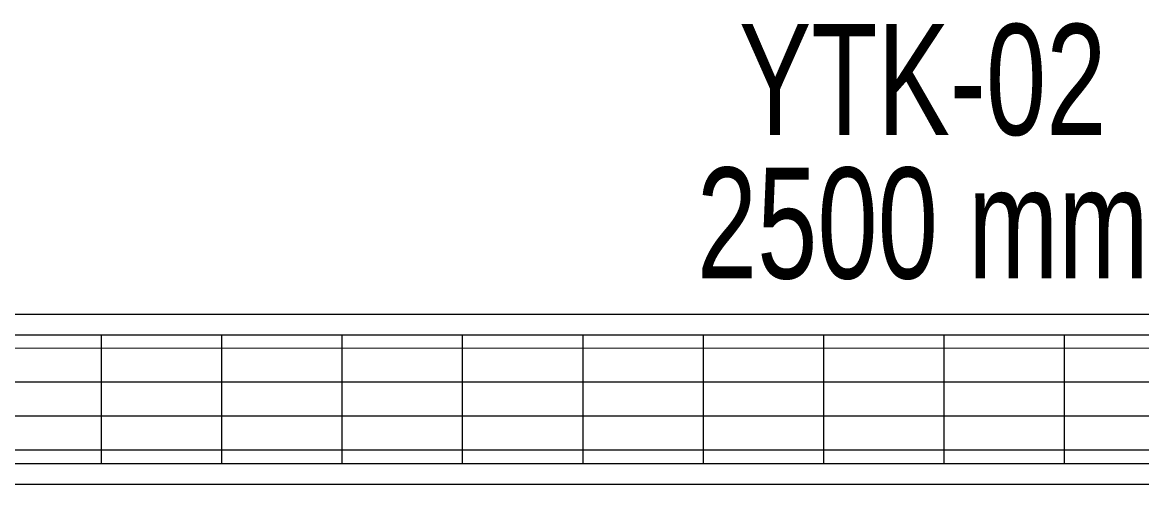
# Model space of a CAD drawing. Extents: x -1457 to 23780, y -2071 to 4205.
# Drawn here: x 4143.8 to 4275, y 367 to 421.2 of the extents above; entities that cross this region are included whole.
import ezdxf
from ezdxf.enums import TextEntityAlignment as Align

# ---------------------------------------------------------------- set-up
doc = ezdxf.new("R2010")
doc.units = 0
doc.header["$MEASUREMENT"] = 0
doc.layers.get('0').update_dxf_attribs({"color": 9, "lineweight": 9})
doc.layers.add('T-KONVEKTOR', color=220, linetype='Continuous', lineweight=9)
doc.layers.add('T-KONVEKTOR-TEXT', color=241, linetype='Continuous', lineweight=9)
doc.styles.add('LUCIDASANS', font='arial.ttf', dxfattribs={"width": 0.8})

# ---------------------------------------------------------------- blocks, each defined once
blk = doc.blocks.new('A$C4B7F52E3')
for p, q in [((250, 89.48), (0, 89.47)), ((250, 89.47), (0, 89.48)), ((0, 69.47), (250, 69.47))]:
    blk.add_line(p, q)
at = {"color": 252, "linetype": 'Continuous'}
for p, q in [((30.73, 71.95), (30.72, 86.99)), ((44.85, 71.95), (44.84, 86.99)), ((58.96, 71.95), (58.96, 86.99)), ((73.08, 71.95), (73.08, 86.99)), ((87.2, 71.95), (87.2, 86.99)), ((101.32, 71.95), (101.32, 86.99)), ((115.44, 71.95), (115.44, 86.99)), ((129.56, 71.95), (129.56, 86.99)), ((143.68, 71.95), (143.68, 86.98))]:
    blk.add_line(p, q, dxfattribs=at)
at = {"color": 252}
for p, q in [((199.29, 85.44), (2.49, 85.42)), ((196.99, 81.46), (2.49, 81.45)), ((194.68, 77.48), (2.49, 77.47)), ((192.38, 73.51), (2.49, 73.49))]:
    blk.add_line(p, q, dxfattribs=at)
blk.add_lwpolyline([(247.51, 86.99), (247.51, 71.95), (2.49, 71.95), (2.49, 86.99)], close=True)

msp = doc.modelspace()

# ---------------------------------------------------------------- block references
at = {"layer": 'T-KONVEKTOR', "xscale": -1, "rotation": 180}
msp.add_blockref('A$C4B7F52E3', (4122.25, 456.48), dxfattribs=at)

# ---------------------------------------------------------------- texts
at = {"layer": 'T-KONVEKTOR-TEXT', "ltscale": 0.5, "style": 'LUCIDASANS', "width": 0.7}
for s, p in [('YTK-02', (4249.33, 414.51)), ('2500 mm', (4249.33, 397.68))]:
    msp.add_text(s, height=13, dxfattribs=at).set_placement(p, align=Align.MIDDLE)

doc.saveas('drawing.dxf')
